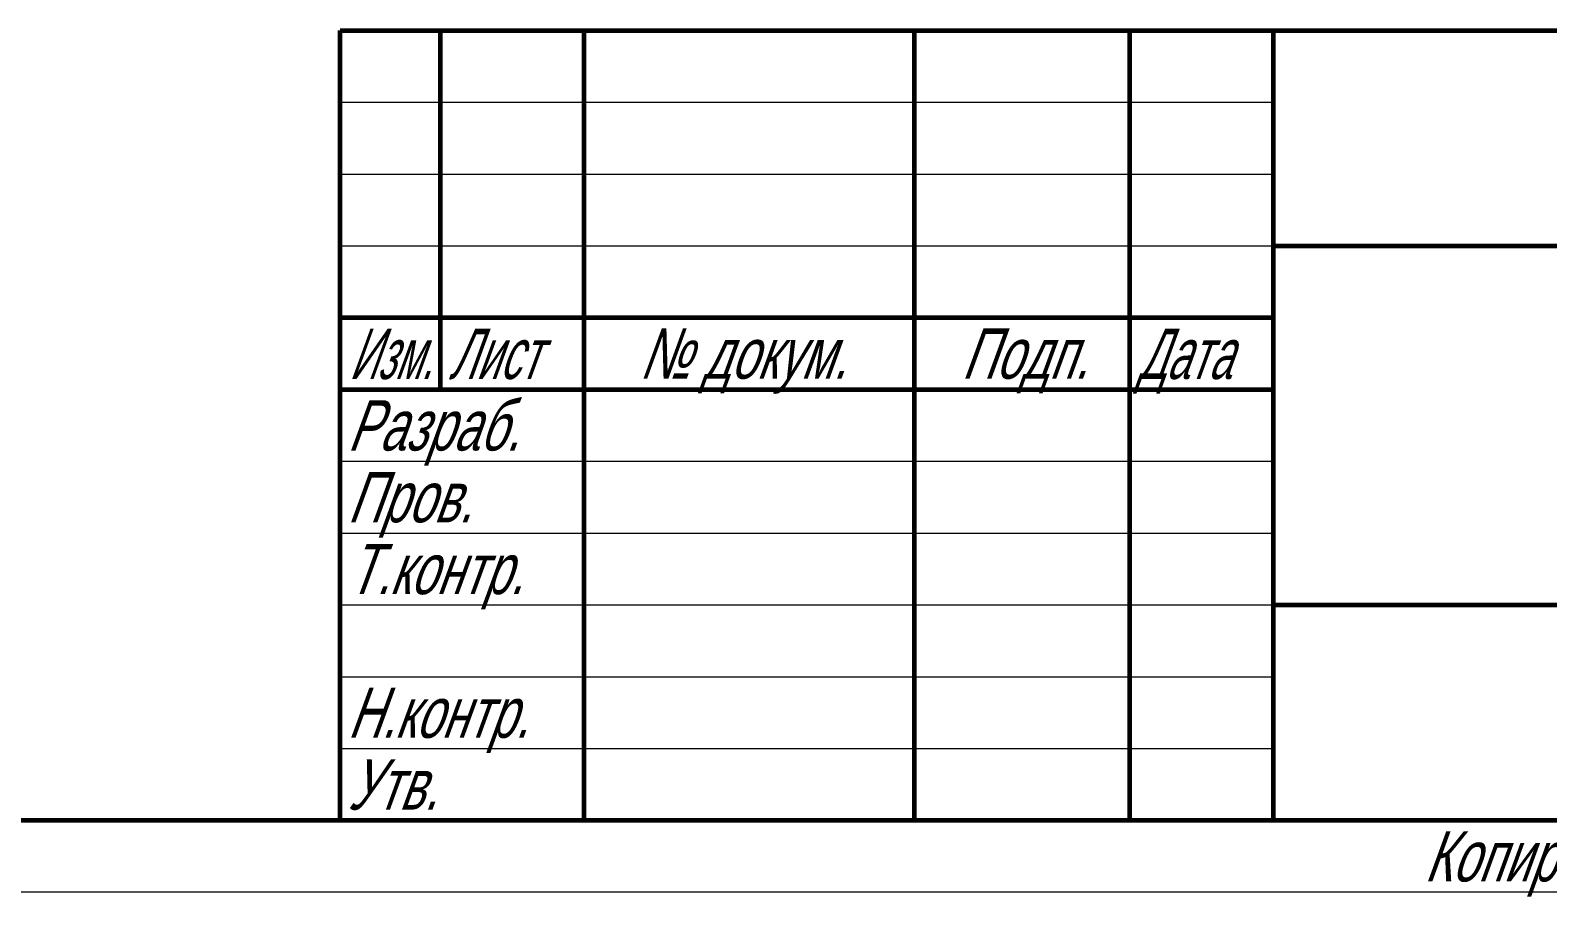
# Model space of a CAD drawing. Extents: x 0 to 297, y 0 to 292.
# Drawn here: x 85.4 to 191.1, y -0.3 to 60 of the extents above; entities that cross this region are included whole.
import ezdxf

# ---------------------------------------------------------------- set-up
doc = ezdxf.new("R2010")
doc.units = 0
doc.header["$MEASUREMENT"] = 0
doc.linetypes.add('K5LT_BASIC', pattern=[0])
doc.linetypes.add('K5LT_THIN', pattern=[0])
doc.styles.add('K5_TEXTSTYLE', font='win_eskd.shx', dxfattribs={"width": 0.7, "oblique": 15, "bigfont": 'b_eskd.shx'})

# ---------------------------------------------------------------- blocks, each defined once
blk = doc.blocks.new('*S')
at = {"linetype": 'K5LT_BASIC', "lineweight": 60}
for p, q in [((107, 60), (292, 60)), ((107, 5), (107, 60)), ((114, 35), (114, 60)), ((124, 5), (124, 60)), ((147, 5), (147, 60)), ((162, 5), (162, 60)), ((172, 5), (172, 60)), ((172, 45), (292, 45)), ((107, 40), (172, 40)), ((107, 35), (172, 35)), ((172, 20), (242, 20)), ((292, 5), (20, 5))]:
    blk.add_line(p, q, dxfattribs=at)
at = {"linetype": 'K5LT_THIN', "lineweight": 18}
for p, q in [((107, 55), (172, 55)), ((107, 50), (172, 50)), ((107, 45), (172, 45)), ((107, 30), (172, 30)), ((107, 25), (172, 25)), ((107, 20), (172, 20)), ((107, 15), (172, 15)), ((107, 10), (172, 10)), ((297, 0), (0, 0))]:
    blk.add_line(p, q, dxfattribs=at)
at = {"style": 'K5_TEXTSTYLE', "oblique": 20}
for s, width, p in [('Изм.', 0.573102, (107.62, 35.73)), ('Лист', 0.616387, (114.56, 35.73)), ('№ докум.', 0.7, (127.83, 35.75)), ('Подп.', 0.7, (150.27, 35.75)), ('Дата', 0.616387, (162.56, 35.73)), ('Разраб.', 0.7, (107.5, 30.75)), ('Пров.', 0.7, (107.5, 25.75)), ('Т.контр.', 0.7, (107.5, 20.75)), ('Н.контр.', 0.7, (107.5, 10.75)), ('Утв.', 0.7, (107.5, 5.75)), ('Копировал', 0.7, (182.5, 0.75))]:
    blk.add_text(s, height=3.5, dxfattribs=dict(at, width=width)).set_placement(p)

msp = doc.modelspace()

# ---------------------------------------------------------------- block references
msp.add_blockref('*S', (0, 0))

doc.saveas('drawing.dxf')
